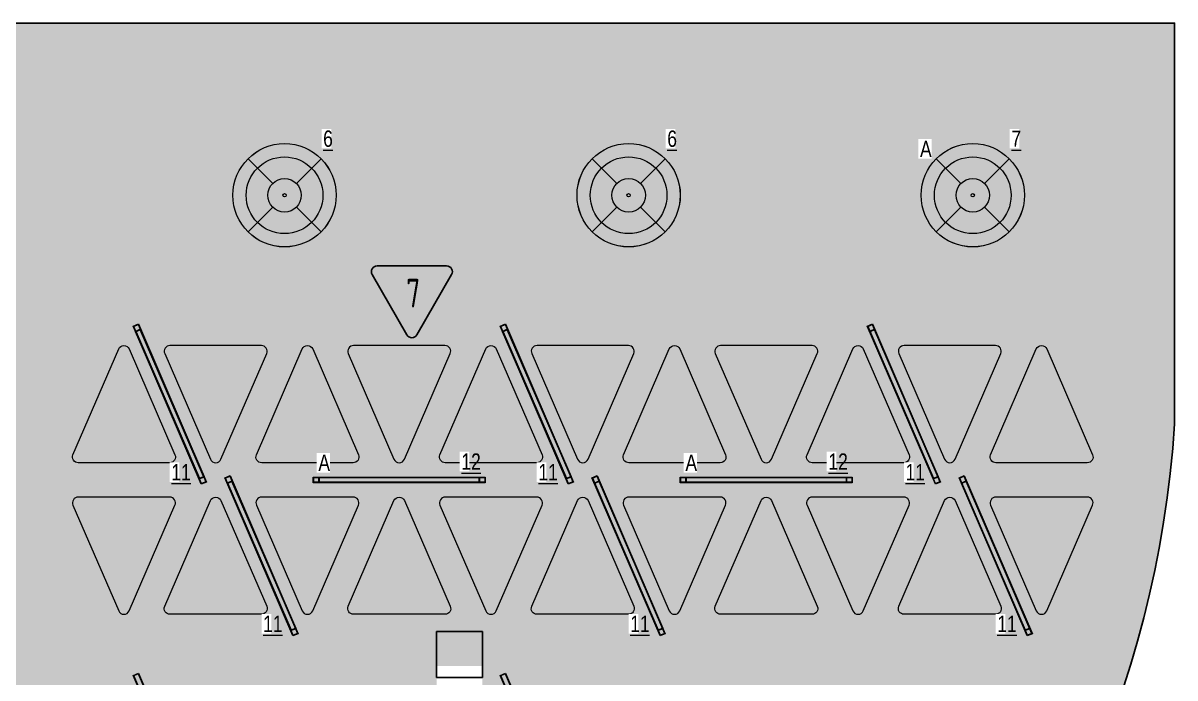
# Model space of a CAD drawing. Header units: millimetres. Extents: x -547274 to 397870, y -45599 to 141350.
# Drawn here: x 71838 to 81880, y 112697 to 118401 of the extents above; entities that cross this region are included whole.
import ezdxf

# ---------------------------------------------------------------- set-up
doc = ezdxf.new("R2010")
doc.units = ezdxf.units.MM
for name, color, linetype, lineweight in [('_ЭОМ_ОБЩ_Освещение_текст тип светильника', 172, 'Continuous', 50), ('_ЭОМ_светильник А', 1, 'Continuous', 35), ('_ЭОМ_светильник Р', 4, 'Continuous', 35), ('АР_Потолки_Штриховка', 252, 'Continuous', 0)]:
    doc.layers.add(name, color=color, linetype=linetype, lineweight=lineweight)
doc.layers.add('RAL 9010', color=7, linetype='Continuous')
doc.layers.add('X-ref Light', color=250, linetype='Continuous')
for name, color, linetype, lineweight, true_color in [('АР_Потолок_RAL 095 85 40', 7, 'Continuous', 5, 0xddc87a), ('АР_Потолок_RAL 100 70 20', 7, 'Continuous', 5, 0xb3ac85), ('АР_Потолок_Покраска', 7, 'Continuous', 5, 0x007399)]:
    doc.layers.add(name, color=color, linetype=linetype, lineweight=lineweight, true_color=true_color)
doc.layers.get('X-ref Light').off()
doc.styles.add('ISOCPEUR', font='isocpeur.ttf', dxfattribs={"height": 799.9999999999999})
doc.styles.add('ГОСТ', font='cad.shx', dxfattribs={"width": 0.8})

# ---------------------------------------------------------------- blocks, each defined once
blk = doc.blocks.new('A$C4757d704')
at = {"true_color": 0xf8f6b0, "transparency": 33554687}
h = blk.add_hatch(color=51, dxfattribs=at)
h.dxf.hatch_style = 1
h.paths.add_polyline_path([(213.8624240825741, 686.4852035840837), (131.8888672508434, 768.4587604158228, 0.198841386224367), (0.1738138333512325, 450.347627666637, 0.1989833504630757), (132.0626810841545, 132.06268108414), (213.8624240825695, 213.8624240825578, -0.1989123673796465), (115.9790415045762, 450.1738138333185, -0.1989123673796514)])
edge = h.paths.add_edge_path()
edge.add_arc((450.1738138333512, 450.1738138333185), 334.194772328775, 135.0000000000014, 180)
edge.add_arc((450.1738138333512, 450.1738138333185), 334.194772328775, 180, 224.9999999999975)
edge.add_line((213.8624240825695, 213.8624240825578), (346.9345847065837, 346.9345847065766))
edge.add_ellipse((450.1738138333512, 450.1738138333185), major_axis=(-146.0023180000051, 0), ratio=0.9999999999999303, start_angle=315.0000000000051, end_angle=404.9999999999949, ccw=False)
edge.add_line((346.9345847065838, 553.4130429600605), (213.8624240825741, 686.4852035840837))
edge = h.paths.add_edge_path()
edge.add_line((213.8624240825741, 686.4852035840837), (346.9345847065837, 553.4130429600605))
edge.add_ellipse((450.1738138333512, 450.1738138333185), major_axis=(-146.0023180000051, 0), ratio=0.9999999999999303, start_angle=225.000000000002, end_angle=315.0000000000051, ccw=False)
edge.add_line((553.4130429601197, 553.4130429600615), (686.4852035841284, 686.4852035840837))
edge.add_arc((450.1738138333512, 450.1738138333185), 334.1947723287751, 44.99999999999855, 135.0000000000014)
h.paths.add_polyline_path([(131.8888672508434, 768.4587604158228), (213.8624240825741, 686.4852035840837, -0.4142135623731099), (686.4852035841284, 686.4852035840837), (768.4587604158592, 768.4587604158228, 0.4143735626423198)])
h.paths.add_polyline_path([(768.4587604158592, 768.4587604158228), (686.4852035841284, 686.4852035840837, -0.1989123673796514), (784.3685861621262, 450.1738138333185, -0.1989123673796514), (686.4852035841284, 213.8624240825533), (768.2849465825407, 132.0626810841327, 0.1989833504630816), (900.1738138333512, 450.347627666637, 0.198841386224367)])
edge = h.paths.add_edge_path()
edge.add_line((686.4852035841284, 686.4852035840837), (553.4130429601175, 553.4130429600593))
edge.add_ellipse((450.1738138333512, 450.1738138333185), major_axis=(-146.0023180000051, 0), ratio=0.9999999999999303, start_angle=495.000000000005, end_angle=585.000000000002, ccw=False)
edge.add_line((553.4130429601188, 346.9345847065764), (686.4852035841284, 213.8624240825533))
edge.add_arc((450.1738138333512, 450.1738138333185), 334.194772328775, 315.0000000000014, 360)
edge.add_arc((450.1738138333513, 450.1738138333185), 334.194772328775, 0, 44.99999999999856)
edge = h.paths.add_edge_path()
edge.add_ellipse((450.1738138333512, 450.1738138333185), major_axis=(-146.0023180000051, 0), ratio=0.9999999999999303, start_angle=404.9999999999949, end_angle=495.000000000005, ccw=False)
edge.add_line((346.9345847065837, 346.9345847065765), (213.8624240825695, 213.8624240825578))
edge.add_arc((450.1738138333512, 450.1738138333185), 334.194772328775, 224.9999999999975, 315.0000000000014)
edge.add_line((686.4852035841284, 213.8624240825533), (553.4130429601188, 346.9345847065764))
h.paths.add_polyline_path([(768.2849465825407, 132.0626810841327), (686.4852035841284, 213.8624240825533, -0.4142135623731155), (213.8624240825695, 213.8624240825578), (132.0626810841545, 132.06268108414, 0.4140535802038305)])
edge = h.paths.add_edge_path()
edge.add_ellipse((450.1738138333512, 450.1738138333185), major_axis=(-146.0023180000051, 0), ratio=0.9999999999999303, start_angle=495.000000000005, end_angle=585.0000000000019)
edge.add_ellipse((450.1738138333512, 450.1738138333185), major_axis=(-146.0023180000051, 0), ratio=0.9999999999999303, start_angle=225.000000000002, end_angle=315.0000000000051)
edge.add_ellipse((450.1738138333512, 450.1738138333185), major_axis=(-146.0023180000051, 0), ratio=0.9999999999999303, start_angle=315.0000000000051, end_angle=404.9999999999948)
edge.add_ellipse((450.1738138333512, 450.1738138333185), major_axis=(-146.0023180000051, 0), ratio=0.9999999999999303, start_angle=404.9999999999948, end_angle=495.000000000005)
edge = h.paths.add_edge_path(flags=0)
edge.add_ellipse((450.1738138333512, 450.1738138333185), major_axis=(-14.60023180000948, 0), ratio=0.999999999998702, start_angle=0, end_angle=360)
edge = h.paths.add_edge_path(flags=16)
edge.add_ellipse((450.1738138333512, 450.1738138333185), major_axis=(-14.60023180000948, 0), ratio=0.999999999998702, start_angle=0, end_angle=360)
at = {"layer": 'АР_Потолки_Штриховка', "color": 18, "ltscale": 100, "true_color": 0x000000}
for points in [[(131.8528573591811, 768.4947703074849), (346.9345847065761, 553.4130429600682)], [(768.4947703075213, 768.4947703074849), (553.4130429601264, 553.4130429600682)], [(346.9345847065761, 346.9345847065688), (131.8528573591811, 131.8528573591666)], [(553.4130429601264, 346.9345847065688), (768.4947703075213, 131.852857359152)]]:
    blk.add_lwpolyline(points, dxfattribs=at)
for centre, radius in [((450.1738138333512, 450.347627666637), 450), ((450.1738138333512, 450.1738138333185), 334.194772328775)]:
    blk.add_circle(centre, radius, dxfattribs=at)
for major_axis, ratio, start_param, end_param in [((-146.0023180000051, 0), 0.9999999999999303, 3.926990816987276, 10.21017612416686), ((-146.0023180000051, 0), 0.9999999999999303, 3.926990816987276, 10.21017612416686), ((-14.60023180000948, 0), 0.999999999998702, 3.926990816987891, 10.21017612416748)]:
    blk.add_ellipse((450.1738138333512, 450.1738138333185), major_axis=major_axis, ratio=ratio, start_param=start_param, end_param=end_param, dxfattribs=at)
blk = doc.blocks.new('светильник школа коридор')
at = {"color": 0, "linetype": 'ByBlock', "lineweight": -2}
for points in [[(-318.3209564741701, 318.3209564741665), (-103.2392291267752, 103.2392291267497)], [(318.3209564741701, 318.3209564741665), (103.2392291267752, 103.2392291267497)], [(-103.2392291267752, -103.2392291267497), (-318.3209564741701, -318.3209564741519)], [(103.2392291267752, -103.2392291267497), (318.3209564741701, -318.3209564741665)]]:
    blk.add_lwpolyline(points, dxfattribs=at)
blk.add_circle((0, 0), 334.194772328775, dxfattribs=at)
for major_axis, ratio, start_param, end_param in [((-450.1738138333509, 0), 0.999999999999928, 3.926990816987278, 10.21017612416686), ((-146.0023180000051, 0), 0.9999999999999303, 3.926990816987276, 10.21017612416686), ((-146.0023180000051, 0), 0.9999999999999303, 3.926990816987276, 10.21017612416686), ((-14.60023180000948, 0), 0.999999999998702, 3.926990816987891, 10.21017612416748)]:
    blk.add_ellipse((0, 0), major_axis=major_axis, ratio=ratio, start_param=start_param, end_param=end_param, dxfattribs=at)
blk = doc.blocks.new('RVE-PLS5070-1500-P')
at = {"color": 0, "linetype": 'ByBlock', "lineweight": -2, "ltscale": 40}
for points in [[(750, -25), (-750, -25), (-750, 25), (750, 25)], [(745, -20), (-745, -20), (-745, 20), (745, 20)]]:
    blk.add_lwpolyline(points, close=True, dxfattribs=at)

msp = doc.modelspace()

# ---------------------------------------------------------------- hatches: boundary and pattern name
at = {"layer": 'RAL 9010', "ltscale": 100, "true_color": 0xe1be89}
h = msp.add_hatch(color=31, dxfattribs=at)
h.dxf.hatch_style = 1
h.paths.add_polyline_path([(74363.21729000965, 115562.0580151222, 0.6566107861821062), (74271.45661934857, 115562.0580151222), (73872.60523128294, 114641.3074757353, 0.5396909000704397), (73918.48556644614, 114571.4329989087), (74716.18834243524, 114571.4329989087, 0.539690900070439), (74762.06867788573, 114641.3074761729)])
h = msp.add_hatch(color=31, dxfattribs=at)
h.dxf.hatch_style = 1
h.paths.add_polyline_path([(77162.06867788667, 115522.3090609495, 0.539690900055195), (77116.18834243524, 115592.1835382115), (76318.48556644614, 115592.1835382115, 0.5396909000551948), (76272.60523128201, 115522.3090613871), (76671.45661934763, 114601.558521881, 0.6566107862158973), (76763.21729001058, 114601.558521881)])
h = msp.add_hatch(color=31, dxfattribs=at)
h.dxf.hatch_style = 1
h.paths.add_polyline_path([(79163.21729000965, 115562.0580151222, 0.6566107861821062), (79071.45661934857, 115562.0580151222), (78672.60523128294, 114641.3074757353, 0.5396909000704397), (78718.48556644614, 114571.4329989087), (79516.18834243524, 114571.4329989087, 0.539690900070439), (79562.06867788573, 114641.3074761729)])
h = msp.add_hatch(color=31, dxfattribs=at)
h.dxf.hatch_style = 1
h.paths.add_polyline_path([(72671.45661934763, 113280.8079826974, 0.6566107862158973), (72763.21729001058, 113280.8079826974), (73162.06867787111, 114201.55852173, 0.5396909000551943), (73116.18834247439, 114271.4329989087), (72318.48556640699, 114271.4329989087, 0.5396909000551955), (72272.60523129757, 114201.5585221675)])
h = msp.add_hatch(color=31, dxfattribs=at)
h.dxf.hatch_style = 1
h.paths.add_polyline_path([(74672.60523128201, 113320.5569364303, 0.5396909000551949), (74718.48556644614, 113250.6824596059), (75516.18834243524, 113250.6824596059, 0.5396909000551949), (75562.06867788667, 113320.5569368679), (75163.21729001058, 114241.3074759364, 0.6566107862158973), (75071.45661934763, 114241.3074759364)])
h = msp.add_hatch(color=31, dxfattribs=at)
h.dxf.hatch_style = 1
h.paths.add_polyline_path([(77118.48556640699, 114271.4329989087, 0.5396909000551953), (77072.60523129757, 114201.5585221675), (77471.45661934763, 113280.8079826974, 0.6566107862158973), (77563.21729001058, 113280.8079826974), (77962.06867787111, 114201.55852173, 0.5396909000551949), (77916.18834247439, 114271.4329989087)])
h = msp.add_hatch(color=31, dxfattribs=at)
h.dxf.hatch_style = 1
h.paths.add_polyline_path([(79472.60523128201, 113320.5569364303, 0.5396909000551949), (79518.48556644614, 113250.6824596059), (80316.18834243524, 113250.6824596059, 0.5396909000551949), (80362.06867788667, 113320.5569368679), (79963.21729001058, 114241.3074759364, 0.6566107862158973), (79871.45661934763, 114241.3074759364)])
at = {"layer": 'АР_Потолки_Штриховка', "ltscale": 100, "true_color": 0xf8f6b0}
h = msp.add_hatch(color=51, dxfattribs=at)
h.dxf.hatch_style = 1
h.paths.add_polyline_path([(73411.91800602875, 114452.0092342626), (72859.44498166046, 115727.4987757933), (72822.74071415863, 115711.5991942417), (73375.21373852692, 114436.1096525919)])
h = msp.add_hatch(color=51, dxfattribs=at)
h.dxf.hatch_style = 1
h.paths.add_polyline_path([(76611.91800602875, 114452.0092342626), (76059.44498166046, 115727.4987757933), (76022.74071415863, 115711.5991942417), (76575.21373852692, 114436.1096525919)])
h = msp.add_hatch(color=51, dxfattribs=at)
h.dxf.hatch_style = 1
h.paths.add_polyline_path([(79811.91800602875, 114452.0092342626), (79259.44498166046, 115727.4987757933), (79222.74071415863, 115711.5991942417), (79775.21373852692, 114436.1096525919)])
h = msp.add_hatch(color=51, dxfattribs=at)
h.dxf.hatch_style = 1
h.paths.add_polyline_path([(74211.91800602875, 113131.2586950194), (73659.44498166046, 114406.74823655), (73622.74071415863, 114390.8486549985), (74175.21373852692, 113115.3591133487)])
h = msp.add_hatch(color=51, dxfattribs=at)
h.dxf.hatch_style = 1
h.paths.add_polyline_path([(74422.33783730469, 114441.4329989087), (75812.33783730469, 114441.4329989087), (75812.33783730469, 114401.4329989087), (74422.33783730469, 114401.4329989087)])
h = msp.add_hatch(color=51, dxfattribs=at)
h.dxf.hatch_style = 1
h.paths.add_polyline_path([(77411.91800602875, 113131.2586950194), (76859.44498166046, 114406.74823655), (76822.74071415863, 114390.8486549985), (77375.21373852692, 113115.3591133487)])
h = msp.add_hatch(color=51, dxfattribs=at)
h.dxf.hatch_style = 1
h.paths.add_polyline_path([(77622.33783730469, 114441.4329989087), (79012.33783730469, 114441.4329989087), (79012.33783730469, 114401.4329989087), (77622.33783730469, 114401.4329989087)])
h = msp.add_hatch(color=51, dxfattribs=at)
h.dxf.hatch_style = 1
h.paths.add_polyline_path([(80611.91800602875, 113131.2586950194), (80059.44498166046, 114406.74823655), (80022.74071415863, 114390.8486549985), (80575.21373852692, 113115.3591133487)])
at = {"layer": 'АР_Потолок_RAL 095 85 40', "transparency": 33554687}
h = msp.add_hatch(color=256, dxfattribs=at)
h.dxf.hatch_style = 1
h.paths.add_polyline_path([(73962.06867788667, 115522.3090609495, 0.539690900055195), (73916.18834243524, 115592.1835382115), (73118.48556644614, 115592.1835382115, 0.5396909000551948), (73072.60523128201, 115522.3090613871), (73471.45661934763, 114601.558521881, 0.6566107862158973), (73563.21729001058, 114601.558521881)])
h = msp.add_hatch(color=256, dxfattribs=at)
h.dxf.hatch_style = 1
h.paths.add_polyline_path([(75963.21729000965, 115562.0580151222, 0.6566107861821062), (75871.45661934857, 115562.0580151222), (75472.60523128294, 114641.3074757353, 0.5396909000704397), (75518.48556644614, 114571.4329989087), (76316.18834243524, 114571.4329989087, 0.539690900070439), (76362.06867788573, 114641.3074761729)])
h = msp.add_hatch(color=256, dxfattribs=at)
h.dxf.hatch_style = 1
h.paths.add_polyline_path([(78271.45661934763, 114601.558521881, 0.6566107862158973), (78363.21729001058, 114601.558521881), (78762.06867788667, 115522.3090609495, 0.5396909000551949), (78716.18834243524, 115592.1835382115), (77918.48556644614, 115592.1835382115, 0.5396909000551949), (77872.60523128201, 115522.3090613871)])
h = msp.add_hatch(color=256, dxfattribs=at)
h.dxf.hatch_style = 1
h.paths.add_polyline_path([(80763.21729000965, 115562.0580151222, 0.6566107861821062), (80671.45661934857, 115562.0580151222), (80272.60523128294, 114641.3074757353, 0.5396909000704397), (80318.48556644614, 114571.4329989087), (81116.18834243524, 114571.4329989087, 0.539690900070439), (81162.06867788573, 114641.3074761729)])
h = msp.add_hatch(color=256, dxfattribs=at)
h.dxf.hatch_style = 1
h.paths.add_polyline_path([(73918.48556640699, 114271.4329989087, 0.5396909000551953), (73872.60523129757, 114201.5585221675), (74271.45661934763, 113280.8079826974, 0.6566107862158973), (74363.21729001058, 113280.8079826974), (74762.06867787111, 114201.55852173, 0.5396909000551949), (74716.18834247439, 114271.4329989087)])
h = msp.add_hatch(color=256, dxfattribs=at)
h.dxf.hatch_style = 1
h.paths.add_polyline_path([(76763.21729001058, 114241.3074759364, 0.6566107862158973), (76671.45661934763, 114241.3074759364), (76272.60523128201, 113320.5569364303, 0.5396909000551949), (76318.48556644614, 113250.6824596059), (77116.18834243524, 113250.6824596059, 0.5396909000551945), (77162.06867788667, 113320.5569368679)])
h = msp.add_hatch(color=256, dxfattribs=at)
h.dxf.hatch_style = 1
h.paths.add_polyline_path([(79071.45661934763, 113280.8079826974, 0.6566107862158973), (79163.21729001058, 113280.8079826974), (79562.06867787111, 114201.55852173, 0.5396909000551943), (79516.18834247439, 114271.4329989087), (78718.48556640699, 114271.4329989087, 0.5396909000551955), (78672.60523129757, 114201.5585221675)])
at = {"layer": 'АР_Потолок_RAL 100 70 20', "transparency": 33554687}
h = msp.add_hatch(color=256, dxfattribs=at)
h.dxf.hatch_style = 1
h.paths.add_polyline_path([(72763.21729000965, 115562.0580151222, 0.6566107861821062), (72671.45661934857, 115562.0580151222), (72272.60523128294, 114641.3074757353, 0.5396909000704397), (72318.48556644614, 114571.4329989087), (73116.18834243524, 114571.4329989087, 0.539690900070439), (73162.06867788573, 114641.3074761729)])
h = msp.add_hatch(color=256, dxfattribs=at)
h.dxf.hatch_style = 1
h.paths.add_polyline_path([(75071.45661934763, 114601.558521881, 0.6566107862158973), (75163.21729001058, 114601.558521881), (75562.06867788667, 115522.3090609495, 0.5396909000551949), (75516.18834243524, 115592.1835382115), (74718.48556644614, 115592.1835382115, 0.5396909000551949), (74672.60523128201, 115522.3090613871)])
h = msp.add_hatch(color=256, dxfattribs=at)
h.dxf.hatch_style = 1
h.paths.add_polyline_path([(77563.21729000965, 115562.0580151222, 0.6566107861821062), (77471.45661934857, 115562.0580151222), (77072.60523128294, 114641.3074757353, 0.5396909000704397), (77118.48556644614, 114571.4329989087), (77916.18834243524, 114571.4329989087, 0.539690900070439), (77962.06867788573, 114641.3074761729)])
h = msp.add_hatch(color=256, dxfattribs=at)
h.dxf.hatch_style = 1
h.paths.add_polyline_path([(79871.45661934763, 114601.558521881, 0.6566107862158973), (79963.21729001058, 114601.558521881), (80362.06867788667, 115522.3090609495, 0.5396909000551949), (80316.18834243524, 115592.1835382115), (79518.48556644614, 115592.1835382115, 0.5396909000551949), (79472.60523128201, 115522.3090613871)])
h = msp.add_hatch(color=256, dxfattribs=at)
h.dxf.hatch_style = 1
h.paths.add_polyline_path([(73563.21729001058, 114241.3074759364, 0.6566107862158973), (73471.45661934763, 114241.3074759364), (73072.60523128201, 113320.5569364303, 0.5396909000551949), (73118.48556644614, 113250.6824596059), (73916.18834243524, 113250.6824596059, 0.5396909000551945), (73962.06867788667, 113320.5569368679)])
h = msp.add_hatch(color=256, dxfattribs=at)
h.dxf.hatch_style = 1
h.paths.add_polyline_path([(75871.45661934763, 113280.8079826974, 0.6566107862158973), (75963.21729001058, 113280.8079826974), (76362.06867787111, 114201.55852173, 0.5396909000551943), (76316.18834247439, 114271.4329989087), (75518.48556640699, 114271.4329989087, 0.5396909000551955), (75472.60523129757, 114201.5585221675)])
h = msp.add_hatch(color=256, dxfattribs=at)
h.dxf.hatch_style = 1
h.paths.add_polyline_path([(77872.60523128201, 113320.5569364303, 0.5396909000551949), (77918.48556644614, 113250.6824596059), (78716.18834243524, 113250.6824596059, 0.5396909000551949), (78762.06867788667, 113320.5569368679), (78363.21729001058, 114241.3074759364, 0.6566107862158973), (78271.45661934763, 114241.3074759364)])
h = msp.add_hatch(color=256, dxfattribs=at)
h.dxf.hatch_style = 1
h.paths.add_polyline_path([(80671.45661934763, 113280.8079826974, 0.6566107862158973), (80763.21729001058, 113280.8079826974), (81162.06867787111, 114201.55852173, 0.5396909000551943), (81116.18834247439, 114271.4329989087), (80318.48556640699, 114271.4329989087, 0.5396909000551955), (80272.60523129757, 114201.5585221675)])
at = {"layer": 'АР_Потолок_Покраска'}
h = msp.add_hatch(dxfattribs=at)
h.set_pattern_fill('CROSS', color=256, scale=25)
h.set_pattern_definition([(0, (134938.1560154673, 1.228181645274162e-08), (158.75, 158.75), [79.375, -238.125]), (90, (134977.8435154673, -39.68749998771818), (-158.75, 158.75), [79.375, -238.125])])
h.paths.add_polyline_path([(75842.39691995172, 112400.6824583771), (75442.39691995172, 112400.6824583771), (75442.39691995177, 112800.6824583771), (75842.39691995169, 112800.6824583771)], flags=16)
edge = h.paths.add_edge_path()
edge.add_line((63542.39670704187, 115400.6815231587), (63542.39667739766, 118400.7145795872))
edge.add_line((63542.39667739766, 118400.7145795872), (81877.39691995195, 118400.682458377))
edge.add_line((81877.39691995195, 118400.682458377), (81877.39691995195, 115850.6824583726))
edge.add_line((81877.39691995195, 115850.6824583726), (81877.39691995631, 114910.6824584181))
edge.add_arc((72752.28986575737, 115502.5789154905), 9144.283469276654, 272.8206375194019, 356.28873106615686, ccw=False)
edge.add_line((73202.27575071342, 106369.3739539326), (72392.275750526, 106369.3739539539))
edge.add_line((72392.275750526, 106369.3739539539), (72392.27451271118, 98935.68245835253))
edge.add_line((72392.27451271118, 98935.68245835253), (72392.27575057943, 98935.68245835253))
edge.add_line((72392.27575057943, 98935.68245835253), (72392.27575057943, 96935.71676123099))
edge.add_line((72392.27575057943, 96935.71676123099), (74412.9472500455, 96935.71676123145))
edge.add_line((74412.9472500455, 96935.71676123145), (74412.94725004547, 94400.80977439648))
edge.add_line((74412.94725004547, 94400.80977439648), (69842.68709399753, 94400.6758720622))
edge.add_line((69842.68709399753, 94400.6758720622), (69842.54200697455, 94800.68245835224))
edge.add_line((69842.54200697455, 94800.68245835224), (69642.39088598189, 94800.68245835224))
edge.add_line((69642.39088598189, 94800.68245835224), (69642.39691995156, 100400.6824583522))
edge.add_line((69642.39691995156, 100400.6824583522), (69842.39691995154, 100400.6824583522))
edge.add_line((69842.39691995154, 100400.6824583522), (69842.46939925994, 100800.6824583522))
edge.add_line((69842.46939925994, 100800.6824583522), (69642.3964610009, 100800.6824583522))
edge.add_line((69642.3964610009, 100800.6824583522), (69642.40166435199, 106400.6824583522))
edge.add_line((69642.40166435199, 106400.6824583522), (69842.39691995154, 106400.6824583522))
edge.add_line((69842.39691995154, 106400.6824583522), (69842.54187856833, 106800.6824583522))
edge.add_line((69842.54187856833, 106800.6824583522), (63542.39692213678, 106800.6824583522))
edge.add_line((63542.39692213678, 106800.6824583522), (63542.39682858747, 108961.2318293349))
edge.add_line((63542.39682858747, 108961.2318293349), (67362.3967500009, 108961.9938373668))
edge.add_line((67362.3967500009, 108961.9938373668), (67362.39644350484, 109661.2310715578))
edge.add_line((67362.39644350484, 109661.2310715578), (68606.78479734008, 109661.2721086469))
edge.add_line((68606.78479734008, 109661.2721086469), (68607.9001247699, 108962.7758852118))
edge.add_line((68607.9001247699, 108962.7758852118), (69842.42257019557, 108959.6867175864))
edge.add_line((69842.42257019557, 108959.6867175864), (69842.39666313912, 115400.6824978621))
edge.add_line((69842.39666313912, 115400.6824978621), (63542.39670704187, 115400.6815231587))

# ---------------------------------------------------------------- linework, layer by layer
for points in [[(69842.61448628292, 106400.6824583522), (69842.54187856833, 106800.6824583522), (63542.39692213678, 106800.6824583522), (63542.39682858747, 108961.2318293349), (67362.3967500009, 108961.9938373668), (67362.39644350484, 109661.2310715578), (68606.78479734008, 109661.2721086469), (68607.9001247699, 108962.7758852118), (69842.42257019557, 108959.6867175864), (69842.39666313912, 115400.6824978621), (63542.39670704187, 115400.6815231587), (63542.39667739766, 118400.7145795872), (81877.39691995195, 118400.682458377), (81877.39691995195, 115850.6824583726), (81877.39691995631, 114910.6824584181, -0.3812035354375316), (73202.27575071342, 106369.3739539326)], [(74924.36210039834, 116285.2089450287), (75530.58004112769, 116285.2089450285, -0.5773494962845065), (75573.88129024458, 116210.2091823329), (75270.77240572806, 115685.2091941247, -0.5773541042744643), (75184.16957771656, 115685.2091941247), (74881.06091575284, 116210.2087968614, -0.5773491286020777), (74924.36210039834, 116285.2089450287, -1.710881644036777e-06)]]:
    msp.add_lwpolyline(points, format="xyb")
msp.add_lwpolyline([(75842.39691995166, 112700.6824583771), (75442.39691995166, 112700.6824583771), (75442.39691995172, 113100.6824583771), (75842.39691995163, 113100.6824583771)], close=True)
msp.add_lwpolyline([(75842.39691995166, 112700.6824583771), (75442.39691995166, 112700.6824583771), (75442.39691995172, 113100.6824583771), (75842.39691995163, 113100.6824583771)], close=True)
msp.add_lwpolyline([(75842.39691995166, 112700.6824583771), (75442.39691995166, 112700.6824583771), (75442.39691995172, 113100.6824583771), (75842.39691995163, 113100.6824583771)], close=True)
msp.add_lwpolyline([(75842.39691995166, 112700.6824583771), (75442.39691995166, 112700.6824583771), (75442.39691995172, 113100.6824583771), (75842.39691995163, 113100.6824583771)], close=True)
at = {"layer": 'АР_Потолки_Штриховка', "color": 18, "ltscale": 100, "true_color": 0x000000}
for points in [[(73418.51220616302, 114449.4167570602), (72862.04556759796, 115734.0742570888), (72816.16523274384, 115714.19978006), (73372.6318713089, 114429.5422800314)], [(73411.93672474823, 114452.0173428785), (72859.44498166046, 115727.4987757933), (72822.74071415863, 115711.5991942417), (73375.2324572464, 114436.117761327)], [(76618.51220616302, 114449.4167570602), (76062.04556759796, 115734.0742570888), (76016.16523274384, 115714.19978006), (76572.6318713089, 114429.5422800314)], [(76611.93672474823, 114452.0173428785), (76059.44498166046, 115727.4987757933), (76022.74071415863, 115711.5991942417), (76575.2324572464, 114436.117761327)], [(79818.51220616302, 114449.4167570602), (79262.04556759796, 115734.0742570888), (79216.16523274384, 115714.19978006), (79772.6318713089, 114429.5422800314)], [(79811.93672474823, 114452.0173428785), (79259.44498166046, 115727.4987757933), (79222.74071415863, 115711.5991942417), (79775.2324572464, 114436.117761327)], [(74218.51220616302, 113128.666217817), (73662.04556759796, 114413.3237178456), (73616.16523274384, 114393.4492408168), (74172.6318713089, 113108.7917407882)], [(74211.93672474823, 113131.2668036353), (73659.44498166046, 114406.74823655), (73622.74071415863, 114390.8486549985), (74175.2324572464, 113115.3672220837)], [(74417.33783730469, 114446.4329989087), (75817.33783730469, 114446.4329989087), (75817.33783730469, 114396.4329989087), (74417.33783730469, 114396.4329989087)], [(74422.33783730469, 114441.4329989087), (75812.33783730469, 114441.4329989087), (75812.33783730469, 114401.4329989087), (74422.33783730469, 114401.4329989087)], [(77418.51220616302, 113128.666217817), (76862.04556759796, 114413.3237178456), (76816.16523274384, 114393.4492408168), (77372.6318713089, 113108.7917407882)], [(77411.93672474823, 113131.2668036353), (76859.44498166046, 114406.74823655), (76822.74071415863, 114390.8486549985), (77375.2324572464, 113115.3672220837)], [(77617.33783730469, 114446.4329989087), (79017.33783730469, 114446.4329989087), (79017.33783730469, 114396.4329989087), (77617.33783730469, 114396.4329989087)], [(77622.33783730469, 114441.4329989087), (79012.33783730469, 114441.4329989087), (79012.33783730469, 114401.4329989087), (77622.33783730469, 114401.4329989087)], [(80618.51220616302, 113128.666217817), (80062.04556759796, 114413.3237178456), (80016.16523274384, 114393.4492408168), (80572.6318713089, 113108.7917407882)], [(80611.93672474823, 113131.2668036353), (80059.44498166046, 114406.74823655), (80022.74071415863, 114390.8486549985), (80575.2324572464, 113115.3672220837)]]:
    msp.add_lwpolyline(points, close=True, dxfattribs=at)
at = {"layer": 'АР_Потолки_Штриховка', "color": 18, "lineweight": 18, "ltscale": 100, "true_color": 0x000000}
for points in [[(73418.51220616302, 114449.4167570602), (72862.04556759796, 115734.0742570888), (72816.16523274384, 115714.19978006), (73372.6318713089, 114429.5422800314)], [(73411.93672474823, 114452.0173428785), (72859.44498166046, 115727.4987757933), (72822.74071415863, 115711.5991942417), (73375.2324572464, 114436.117761327)], [(76618.51220616302, 114449.4167570602), (76062.04556759796, 115734.0742570888), (76016.16523274384, 115714.19978006), (76572.6318713089, 114429.5422800314)], [(76611.93672474823, 114452.0173428785), (76059.44498166046, 115727.4987757933), (76022.74071415863, 115711.5991942417), (76575.2324572464, 114436.117761327)], [(79818.51220616302, 114449.4167570602), (79262.04556759796, 115734.0742570888), (79216.16523274384, 115714.19978006), (79772.6318713089, 114429.5422800314)], [(79811.93672474823, 114452.0173428785), (79259.44498166046, 115727.4987757933), (79222.74071415863, 115711.5991942417), (79775.2324572464, 114436.117761327)], [(74218.51220616302, 113128.666217817), (73662.04556759796, 114413.3237178456), (73616.16523274384, 114393.4492408168), (74172.6318713089, 113108.7917407882)], [(74211.93672474823, 113131.2668036353), (73659.44498166046, 114406.74823655), (73622.74071415863, 114390.8486549985), (74175.2324572464, 113115.3672220837)], [(74417.33783730469, 114446.4329989087), (75817.33783730469, 114446.4329989087), (75817.33783730469, 114396.4329989087), (74417.33783730469, 114396.4329989087)], [(74422.33783730469, 114441.4329989087), (75812.33783730469, 114441.4329989087), (75812.33783730469, 114401.4329989087), (74422.33783730469, 114401.4329989087)], [(77418.51220616302, 113128.666217817), (76862.04556759796, 114413.3237178456), (76816.16523274384, 114393.4492408168), (77372.6318713089, 113108.7917407882)], [(77411.93672474823, 113131.2668036353), (76859.44498166046, 114406.74823655), (76822.74071415863, 114390.8486549985), (77375.2324572464, 113115.3672220837)], [(77617.33783730469, 114446.4329989087), (79017.33783730469, 114446.4329989087), (79017.33783730469, 114396.4329989087), (77617.33783730469, 114396.4329989087)], [(77622.33783730469, 114441.4329989087), (79012.33783730469, 114441.4329989087), (79012.33783730469, 114401.4329989087), (77622.33783730469, 114401.4329989087)], [(80618.51220616302, 113128.666217817), (80062.04556759796, 114413.3237178456), (80016.16523274384, 114393.4492408168), (80572.6318713089, 113108.7917407882)], [(80611.93672474823, 113131.2668036353), (80059.44498166046, 114406.74823655), (80022.74071415863, 114390.8486549985), (80575.2324572464, 113115.3672220837)]]:
    msp.add_lwpolyline(points, close=True, dxfattribs=at)
at = {"layer": 'АР_Потолки_Штриховка', "color": 18, "ltscale": 100, "true_color": 0x000000}
for points in [[(73162.06867798767, 114641.3074759375, -0.5396909000634912), (73116.18834217987, 114571.4329989087), (72318.48556622467, 114571.4329989087, -0.5396909000634947), (72272.60523137054, 114641.3074759375), (72671.45661934814, 115562.0580151212, -0.6566107861974896), (72763.21729001007, 115562.0580151212), (73162.06867798767, 114641.3074759375)], [(73962.06867798767, 115522.3090611827, 0.5396909000634912), (73916.18834217987, 115592.1835382115), (73118.48556622467, 115592.1835382115, 0.5396909000634947), (73072.60523137054, 115522.3090611827), (73471.45661934814, 114601.5585218799, 0.6566107861974896), (73563.21729001007, 114601.5585218799), (73962.06867798767, 115522.3090611827)], [(74762.06867798767, 114641.3074759375, -0.5396909000634912), (74716.18834217987, 114571.4329989087), (73918.48556622467, 114571.4329989087, -0.5396909000634947), (73872.60523137054, 114641.3074759375), (74271.45661934814, 115562.0580151212, -0.6566107861974896), (74363.21729001007, 115562.0580151212), (74762.06867798767, 114641.3074759375)], [(75562.06867798767, 115522.3090611827, 0.5396909000634912), (75516.18834217987, 115592.1835382115), (74718.48556622467, 115592.1835382115, 0.5396909000634947), (74672.60523137054, 115522.3090611827), (75071.45661934814, 114601.5585218799, 0.6566107861974896), (75163.21729001007, 114601.5585218799), (75562.06867798767, 115522.3090611827)], [(76362.06867798767, 114641.3074759375, -0.5396909000634912), (76316.18834217987, 114571.4329989087), (75518.48556622467, 114571.4329989087, -0.5396909000634947), (75472.60523137054, 114641.3074759375), (75871.45661934814, 115562.0580151212, -0.6566107861974896), (75963.21729001007, 115562.0580151212), (76362.06867798767, 114641.3074759375)], [(77162.06867798767, 115522.3090611827, 0.5396909000634912), (77116.18834217987, 115592.1835382115), (76318.48556622467, 115592.1835382115, 0.5396909000634947), (76272.60523137054, 115522.3090611827), (76671.45661934814, 114601.5585218799, 0.6566107861974896), (76763.21729001007, 114601.5585218799), (77162.06867798767, 115522.3090611827)], [(77962.06867798767, 114641.3074759375, -0.5396909000634912), (77916.18834217987, 114571.4329989087), (77118.48556622467, 114571.4329989087, -0.5396909000634947), (77072.60523137054, 114641.3074759375), (77471.45661934814, 115562.0580151212, -0.6566107861974896), (77563.21729001007, 115562.0580151212), (77962.06867798767, 114641.3074759375)], [(78762.06867798767, 115522.3090611827, 0.5396909000634912), (78716.18834217987, 115592.1835382115), (77918.48556622467, 115592.1835382115, 0.5396909000634947), (77872.60523137054, 115522.3090611827), (78271.45661934814, 114601.5585218799, 0.6566107861974896), (78363.21729001007, 114601.5585218799), (78762.06867798767, 115522.3090611827)], [(79562.06867798767, 114641.3074759375, -0.5396909000634912), (79516.18834217987, 114571.4329989087), (78718.48556622467, 114571.4329989087, -0.5396909000634947), (78672.60523137054, 114641.3074759375), (79071.45661934814, 115562.0580151212, -0.6566107861974896), (79163.21729001007, 115562.0580151212), (79562.06867798767, 114641.3074759375)], [(80362.06867798767, 115522.3090611827, 0.5396909000634912), (80316.18834217987, 115592.1835382115), (79518.48556622467, 115592.1835382115, 0.5396909000634947), (79472.60523137054, 115522.3090611827), (79871.45661934814, 114601.5585218799, 0.6566107861974896), (79963.21729001007, 114601.5585218799), (80362.06867798767, 115522.3090611827)], [(81162.06867798767, 114641.3074759375, -0.5396909000634912), (81116.18834217987, 114571.4329989087), (80318.48556622467, 114571.4329989087, -0.5396909000634947), (80272.60523137054, 114641.3074759375), (80671.45661934814, 115562.0580151212, -0.6566107861974896), (80763.21729001007, 115562.0580151212), (81162.06867798767, 114641.3074759375)], [(73162.06867798767, 114201.5585219991, 0.5396909000634912), (73116.18834217987, 114271.4329989087), (72318.48556622467, 114271.4329989087, 0.5396909000634947), (72272.60523137054, 114201.5585219991), (72671.45661934814, 113280.8079826962, 0.6566107861974896), (72763.21729001007, 113280.8079826962), (73162.06867798767, 114201.5585219991)], [(73962.06867798767, 113320.5569366347, -0.5396909000634912), (73916.18834217987, 113250.6824596059), (73118.48556622467, 113250.6824596059, -0.5396909000634947), (73072.60523137054, 113320.5569366347), (73471.45661934814, 114241.3074759375, -0.6566107861974896), (73563.21729001007, 114241.3074759375), (73962.06867798767, 113320.5569366347)], [(74762.06867798767, 114201.5585219991, 0.5396909000634912), (74716.18834217987, 114271.4329989087), (73918.48556622467, 114271.4329989087, 0.5396909000634947), (73872.60523137054, 114201.5585219991), (74271.45661934814, 113280.8079826962, 0.6566107861974896), (74363.21729001007, 113280.8079826962), (74762.06867798767, 114201.5585219991)], [(75562.06867798767, 113320.5569366347, -0.5396909000634912), (75516.18834217987, 113250.6824596059), (74718.48556622467, 113250.6824596059, -0.5396909000634947), (74672.60523137054, 113320.5569366347), (75071.45661934814, 114241.3074759375, -0.6566107861974896), (75163.21729001007, 114241.3074759375), (75562.06867798767, 113320.5569366347)], [(76362.06867798767, 114201.5585219991, 0.5396909000634912), (76316.18834217987, 114271.4329989087), (75518.48556622467, 114271.4329989087, 0.5396909000634947), (75472.60523137054, 114201.5585219991), (75871.45661934814, 113280.8079826962, 0.6566107861974896), (75963.21729001007, 113280.8079826962), (76362.06867798767, 114201.5585219991)], [(77162.06867798767, 113320.5569366347, -0.5396909000634912), (77116.18834217987, 113250.6824596059), (76318.48556622467, 113250.6824596059, -0.5396909000634947), (76272.60523137054, 113320.5569366347), (76671.45661934814, 114241.3074759375, -0.6566107861974896), (76763.21729001007, 114241.3074759375), (77162.06867798767, 113320.5569366347)], [(77962.06867798767, 114201.5585219991, 0.5396909000634912), (77916.18834217987, 114271.4329989087), (77118.48556622467, 114271.4329989087, 0.5396909000634947), (77072.60523137054, 114201.5585219991), (77471.45661934814, 113280.8079826962, 0.6566107861974896), (77563.21729001007, 113280.8079826962), (77962.06867798767, 114201.5585219991)], [(78762.06867798767, 113320.5569366347, -0.5396909000634912), (78716.18834217987, 113250.6824596059), (77918.48556622467, 113250.6824596059, -0.5396909000634947), (77872.60523137054, 113320.5569366347), (78271.45661934814, 114241.3074759375, -0.6566107861974896), (78363.21729001007, 114241.3074759375), (78762.06867798767, 113320.5569366347)], [(79562.06867798767, 114201.5585219991, 0.5396909000634912), (79516.18834217987, 114271.4329989087), (78718.48556622467, 114271.4329989087, 0.5396909000634947), (78672.60523137054, 114201.5585219991), (79071.45661934814, 113280.8079826962, 0.6566107861974896), (79163.21729001007, 113280.8079826962), (79562.06867798767, 114201.5585219991)], [(80362.06867798767, 113320.5569366347, -0.5396909000634912), (80316.18834217987, 113250.6824596059), (79518.48556622467, 113250.6824596059, -0.5396909000634947), (79472.60523137054, 113320.5569366347), (79871.45661934814, 114241.3074759375, -0.6566107861974896), (79963.21729001007, 114241.3074759375), (80362.06867798767, 113320.5569366347)], [(81162.06867798767, 114201.5585219991, 0.5396909000634912), (81116.18834217987, 114271.4329989087), (80318.48556622467, 114271.4329989087, 0.5396909000634947), (80272.60523137054, 114201.5585219991), (80671.45661934814, 113280.8079826962, 0.6566107861974896), (80763.21729001007, 113280.8079826962), (81162.06867798767, 114201.5585219991)]]:
    msp.add_lwpolyline(points, format="xyb", dxfattribs=at)
at = {"layer": 'АР_Потолки_Штриховка', "color": 18, "lineweight": 18, "ltscale": 100, "true_color": 0x000000}
for points in [[(73162.06867798767, 114641.3074759375, -0.5396909000634912), (73116.18834217987, 114571.4329989087), (72318.48556622467, 114571.4329989087, -0.5396909000634947), (72272.60523137054, 114641.3074759375), (72671.45661934814, 115562.0580151212, -0.6566107861974896), (72763.21729001007, 115562.0580151212), (73162.06867798767, 114641.3074759375)], [(73962.06867798767, 115522.3090611827, 0.5396909000634912), (73916.18834217987, 115592.1835382115), (73118.48556622467, 115592.1835382115, 0.5396909000634947), (73072.60523137054, 115522.3090611827), (73471.45661934814, 114601.5585218799, 0.6566107861974896), (73563.21729001007, 114601.5585218799), (73962.06867798767, 115522.3090611827)], [(74762.06867798767, 114641.3074759375, -0.5396909000634912), (74716.18834217987, 114571.4329989087), (73918.48556622467, 114571.4329989087, -0.5396909000634947), (73872.60523137054, 114641.3074759375), (74271.45661934814, 115562.0580151212, -0.6566107861974896), (74363.21729001007, 115562.0580151212), (74762.06867798767, 114641.3074759375)], [(75562.06867798767, 115522.3090611827, 0.5396909000634912), (75516.18834217987, 115592.1835382115), (74718.48556622467, 115592.1835382115, 0.5396909000634947), (74672.60523137054, 115522.3090611827), (75071.45661934814, 114601.5585218799, 0.6566107861974896), (75163.21729001007, 114601.5585218799), (75562.06867798767, 115522.3090611827)], [(76362.06867798767, 114641.3074759375, -0.5396909000634912), (76316.18834217987, 114571.4329989087), (75518.48556622467, 114571.4329989087, -0.5396909000634947), (75472.60523137054, 114641.3074759375), (75871.45661934814, 115562.0580151212, -0.6566107861974896), (75963.21729001007, 115562.0580151212), (76362.06867798767, 114641.3074759375)], [(77162.06867798767, 115522.3090611827, 0.5396909000634912), (77116.18834217987, 115592.1835382115), (76318.48556622467, 115592.1835382115, 0.5396909000634947), (76272.60523137054, 115522.3090611827), (76671.45661934814, 114601.5585218799, 0.6566107861974896), (76763.21729001007, 114601.5585218799), (77162.06867798767, 115522.3090611827)], [(77962.06867798767, 114641.3074759375, -0.5396909000634912), (77916.18834217987, 114571.4329989087), (77118.48556622467, 114571.4329989087, -0.5396909000634947), (77072.60523137054, 114641.3074759375), (77471.45661934814, 115562.0580151212, -0.6566107861974896), (77563.21729001007, 115562.0580151212), (77962.06867798767, 114641.3074759375)], [(78762.06867798767, 115522.3090611827, 0.5396909000634912), (78716.18834217987, 115592.1835382115), (77918.48556622467, 115592.1835382115, 0.5396909000634947), (77872.60523137054, 115522.3090611827), (78271.45661934814, 114601.5585218799, 0.6566107861974896), (78363.21729001007, 114601.5585218799), (78762.06867798767, 115522.3090611827)], [(79562.06867798767, 114641.3074759375, -0.5396909000634912), (79516.18834217987, 114571.4329989087), (78718.48556622467, 114571.4329989087, -0.5396909000634947), (78672.60523137054, 114641.3074759375), (79071.45661934814, 115562.0580151212, -0.6566107861974896), (79163.21729001007, 115562.0580151212), (79562.06867798767, 114641.3074759375)], [(80362.06867798767, 115522.3090611827, 0.5396909000634912), (80316.18834217987, 115592.1835382115), (79518.48556622467, 115592.1835382115, 0.5396909000634947), (79472.60523137054, 115522.3090611827), (79871.45661934814, 114601.5585218799, 0.6566107861974896), (79963.21729001007, 114601.5585218799), (80362.06867798767, 115522.3090611827)], [(81162.06867798767, 114641.3074759375, -0.5396909000634912), (81116.18834217987, 114571.4329989087), (80318.48556622467, 114571.4329989087, -0.5396909000634947), (80272.60523137054, 114641.3074759375), (80671.45661934814, 115562.0580151212, -0.6566107861974896), (80763.21729001007, 115562.0580151212), (81162.06867798767, 114641.3074759375)], [(73162.06867798767, 114201.5585219991, 0.5396909000634912), (73116.18834217987, 114271.4329989087), (72318.48556622467, 114271.4329989087, 0.5396909000634947), (72272.60523137054, 114201.5585219991), (72671.45661934814, 113280.8079826962, 0.6566107861974896), (72763.21729001007, 113280.8079826962), (73162.06867798767, 114201.5585219991)], [(73962.06867798767, 113320.5569366347, -0.5396909000634912), (73916.18834217987, 113250.6824596059), (73118.48556622467, 113250.6824596059, -0.5396909000634947), (73072.60523137054, 113320.5569366347), (73471.45661934814, 114241.3074759375, -0.6566107861974896), (73563.21729001007, 114241.3074759375), (73962.06867798767, 113320.5569366347)], [(74762.06867798767, 114201.5585219991, 0.5396909000634912), (74716.18834217987, 114271.4329989087), (73918.48556622467, 114271.4329989087, 0.5396909000634947), (73872.60523137054, 114201.5585219991), (74271.45661934814, 113280.8079826962, 0.6566107861974896), (74363.21729001007, 113280.8079826962), (74762.06867798767, 114201.5585219991)], [(75562.06867798767, 113320.5569366347, -0.5396909000634912), (75516.18834217987, 113250.6824596059), (74718.48556622467, 113250.6824596059, -0.5396909000634947), (74672.60523137054, 113320.5569366347), (75071.45661934814, 114241.3074759375, -0.6566107861974896), (75163.21729001007, 114241.3074759375), (75562.06867798767, 113320.5569366347)], [(76362.06867798767, 114201.5585219991, 0.5396909000634912), (76316.18834217987, 114271.4329989087), (75518.48556622467, 114271.4329989087, 0.5396909000634947), (75472.60523137054, 114201.5585219991), (75871.45661934814, 113280.8079826962, 0.6566107861974896), (75963.21729001007, 113280.8079826962), (76362.06867798767, 114201.5585219991)], [(77162.06867798767, 113320.5569366347, -0.5396909000634912), (77116.18834217987, 113250.6824596059), (76318.48556622467, 113250.6824596059, -0.5396909000634947), (76272.60523137054, 113320.5569366347), (76671.45661934814, 114241.3074759375, -0.6566107861974896), (76763.21729001007, 114241.3074759375), (77162.06867798767, 113320.5569366347)], [(77962.06867798767, 114201.5585219991, 0.5396909000634912), (77916.18834217987, 114271.4329989087), (77118.48556622467, 114271.4329989087, 0.5396909000634947), (77072.60523137054, 114201.5585219991), (77471.45661934814, 113280.8079826962, 0.6566107861974896), (77563.21729001007, 113280.8079826962), (77962.06867798767, 114201.5585219991)], [(78762.06867798767, 113320.5569366347, -0.5396909000634912), (78716.18834217987, 113250.6824596059), (77918.48556622467, 113250.6824596059, -0.5396909000634947), (77872.60523137054, 113320.5569366347), (78271.45661934814, 114241.3074759375, -0.6566107861974896), (78363.21729001007, 114241.3074759375), (78762.06867798767, 113320.5569366347)], [(79562.06867798767, 114201.5585219991, 0.5396909000634912), (79516.18834217987, 114271.4329989087), (78718.48556622467, 114271.4329989087, 0.5396909000634947), (78672.60523137054, 114201.5585219991), (79071.45661934814, 113280.8079826962, 0.6566107861974896), (79163.21729001007, 113280.8079826962), (79562.06867798767, 114201.5585219991)], [(80362.06867798767, 113320.5569366347, -0.5396909000634912), (80316.18834217987, 113250.6824596059), (79518.48556622467, 113250.6824596059, -0.5396909000634947), (79472.60523137054, 113320.5569366347), (79871.45661934814, 114241.3074759375, -0.6566107861974896), (79963.21729001007, 114241.3074759375), (80362.06867798767, 113320.5569366347)], [(81162.06867798767, 114201.5585219991, 0.5396909000634912), (81116.18834217987, 114271.4329989087), (80318.48556622467, 114271.4329989087, 0.5396909000634947), (80272.60523137054, 114201.5585219991), (80671.45661934814, 113280.8079826962, 0.6566107861974896), (80763.21729001007, 113280.8079826962), (81162.06867798767, 114201.5585219991)]]:
    msp.add_lwpolyline(points, format="xyb", dxfattribs=at)

# ---------------------------------------------------------------- block references
at = {"layer": '_ЭОМ_светильник Р', "color": 18, "lineweight": 18, "ltscale": 100, "true_color": 0x000000}
for p in [(74117.41266731569, 116900.6982285743), (77117.41266731569, 116900.6982285743)]:
    msp.add_blockref('светильник школа коридор', p, dxfattribs=at)
at = {"layer": '_ЭОМ_светильник Р', "color": 18, "lineweight": 18, "ltscale": 100, "true_color": 0x000000, "rotation": 293.3109098092323}
for p in [(73117.33871945343, 115081.8082685601), (76317.33871945343, 115081.8082685601), (79517.33871945343, 115081.8082685601), (73917.33871945343, 113761.0577293169), (77117.33871945343, 113761.0577293169), (80317.33871945343, 113761.0577293169), (73117.33871945343, 112040.3071899545), (76317.33871945343, 112040.3071899545)]:
    msp.add_blockref('RVE-PLS5070-1500-P', p, dxfattribs=at)
at = {"layer": 'X-ref Light', "linetype": 'ByBlock', "ltscale": 40}
for p in [(73667.23885348224, 116450.5244147409), (76667.23885348224, 116450.5244147409), (79667.23885348224, 116450.5244147409)]:
    msp.add_blockref('A$C4757d704', p, dxfattribs=at)
at = {"layer": 'X-ref Light', "color": 18, "linetype": 'ByBlock', "lineweight": 18, "ltscale": 40, "true_color": 0x000000}
for p in [(73667.2388534823, 116450.524414741), (76667.2388534823, 116450.524414741), (79667.2388534823, 116450.524414741)]:
    msp.add_blockref('A$C4757d704', p, dxfattribs=at)

# ---------------------------------------------------------------- texts
at = {"insert": (75178.05433852598, 116173.1269095096), "char_height": 250, "width": 294.3337657886732, "attachment_point": 1, "style": 'ISOCPEUR'}
msp.add_mtext('{\\W0.7;7}', dxfattribs=at)

# ---------------------------------------------------------------- next in the draw order: texts
at = {"layer": '_ЭОМ_ОБЩ_Освещение_текст тип светильника', "color": 18, "lineweight": 18, "ltscale": 40, "true_color": 0x000000, "char_height": 142.1875, "width": 55.871829552576, "attachment_point": 1, "style": 'ГОСТ', "bg_fill": 3, "box_fill_scale": 1.1, "bg_fill_color": 256, "bg_fill_transparency": 0}
for s, insert in [('{\\L6}', (74454.06911802199, 117464.887780845)), ('{\\L6}', (77454.06911802199, 117464.887780845)), ('{\\L12}', (75659.16346030659, 114652.1408507709)), ('{\\L12}', (78859.16346030659, 114652.1408507709)), ('{\\L11}', (73131.05931698158, 114559.9081608302)), ('{\\L11}', (76331.05931698158, 114559.9081608302)), ('{\\L11}', (79531.05931698158, 114559.9081608302)), ('{\\L11}', (73931.05931698158, 113239.157621587)), ('{\\L11}', (77131.05931698158, 113239.157621587)), ('{\\L11}', (80331.05931698158, 113239.157621587))]:
    msp.add_mtext(s, dxfattribs=dict(at, insert=insert))
at = {"layer": '_ЭОМ_светильник А', "color": 18, "lineweight": 18, "ltscale": 100, "true_color": 0x000000, "char_height": 142.1875, "width": 86.04374658316377, "attachment_point": 1, "style": 'ГОСТ', "bg_fill": 3, "box_fill_scale": 1.1, "bg_fill_color": 256, "bg_fill_transparency": 0}
for insert in [(79657.62513120286, 117375.539574235, 4.999999999999952e-09), (74412.47957222164, 114641.9628158066), (77612.47957222164, 114641.9628158066)]:
    msp.add_mtext('А', dxfattribs=dict(at, insert=insert))

# ---------------------------------------------------------------- next in the draw order: block references
at = {"layer": '_ЭОМ_светильник А', "color": 18, "lineweight": 18, "ltscale": 100, "true_color": 0x000000}
msp.add_blockref('светильник школа коридор', (80117.41266731569, 116900.6982285743), dxfattribs=at)
at = {"layer": '_ЭОМ_светильник А', "color": 18, "lineweight": 18, "ltscale": 100, "true_color": 0x000000, "rotation": 180}
for p in [(75117.33783730469, 114421.4329989087), (78317.33783730469, 114421.4329989087)]:
    msp.add_blockref('RVE-PLS5070-1500-P', p, dxfattribs=at)

# ---------------------------------------------------------------- next in the draw order: texts
at = {"layer": '_ЭОМ_ОБЩ_Освещение_текст тип светильника', "color": 18, "lineweight": 18, "ltscale": 40, "true_color": 0x000000, "insert": (80454.06911802199, 117464.887780845), "char_height": 142.1875, "width": 55.871829552576, "attachment_point": 1, "style": 'ГОСТ', "bg_fill": 3, "box_fill_scale": 1.1, "bg_fill_color": 256, "bg_fill_transparency": 0}
msp.add_mtext('{\\L7}', dxfattribs=at)

doc.saveas('drawing.dxf')
